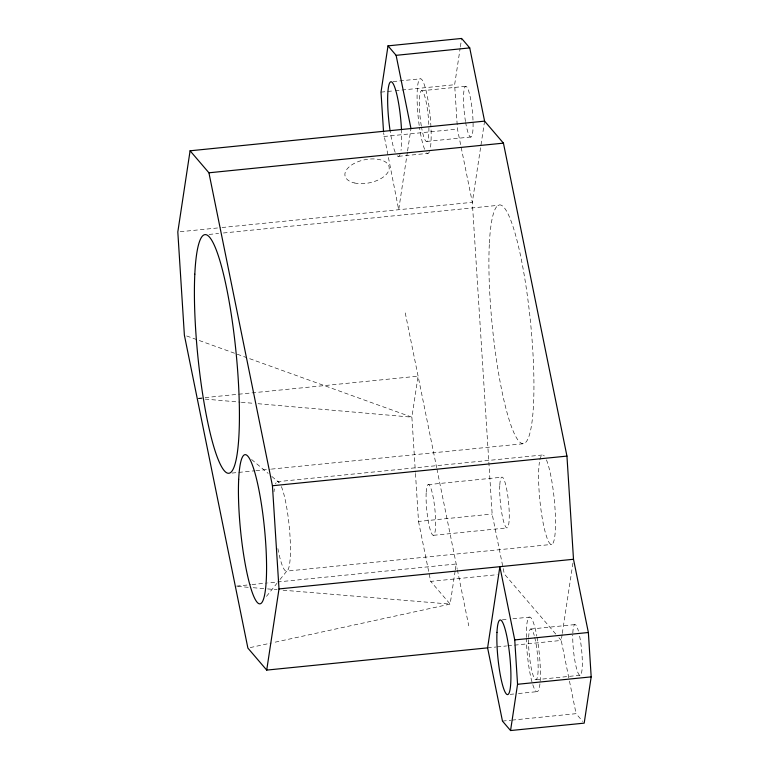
<?xml version="1.0" encoding="UTF-8"?>
<svg xmlns="http://www.w3.org/2000/svg" width="769" height="769" viewBox="0 0 769 769"><rect width="100%" height="100%" fill="white"/><g stroke="black" fill="none" stroke-linecap="round" stroke-linejoin="round"><path stroke-width="0.58" stroke-dasharray="3.85 2.88" d="M407.407 152.079L398.698 209.726L383.616 132.999M407.589 150.907L410.973 128.558M555.766 634.069L504.31 573.972L492.15 514.038L472.32 202.314L457.459 129.086L454.642 84.715L460.198 47.938M460.381 46.755L461.631 38.45M484.595 121.137L472.32 202.314L221.991 227.518M455.133 571.069L450.144 604.107L272.437 642.759M455.315 569.887L456.209 563.985L267.564 582.979M562.12 634.569L561.226 640.442L569.243 679.969M562.293 633.387L573.328 560.447M266.478 596.379L276.984 583.277M279.993 579.528L286.75 571.107L551.806 544.414M250.223 647.585L271.265 643.009M393.065 81.581L420.153 78.851M381.011 92.126L394.074 90.809M395.266 90.694L454.642 84.715M421.422 90.771L465.601 86.32M383.837 136.498L457.459 129.086M426.814 141.429L470.993 136.988M398.64 156.318L428.083 153.348M180.206 231.729L220.799 227.643M209.053 234.439L218.598 233.478M223.366 232.997L498.793 205.265M198.412 398.275L418.096 376.156L411.886 417.173L415.395 472.31M232.046 473.07L254.702 470.791M255.894 470.676L270.207 469.234M271.399 469.109L524.17 443.655M277.234 481.702L542.289 455.017M428.179 484.633L501.801 477.222M415.471 473.502L418.519 521.449L492.15 514.038M433.572 535.301L507.194 527.88M236.525 586.103L250.848 584.661M252.04 584.546L266.372 583.104M418.519 521.449L430.688 581.383L497.187 574.683M502.292 619.862L508.184 619.266M512.894 618.795L529.389 617.132M530.658 629.052L574.827 624.601M487.604 647.863L495.909 647.027M497.101 646.902L506.598 645.95M507.79 645.825L561.226 640.442L558.89 637.712M536.051 679.709L580.22 675.259M510.222 694.359L513.759 694.003M518.469 693.532L537.32 691.629M502.465 721.091L510.77 720.245M511.962 720.13L576.087 713.67L582.719 721.418M237.717 586.43L248.454 587.324M253.232 587.718L266.353 588.814M267.554 588.91L277.1 589.708M283.059 590.198L450.144 604.107L430.688 581.383M198.402 398.505L240.149 402.158M241.341 402.254L253.27 403.302M258.038 403.715L411.886 417.173L247.455 357.883M186.627 335.957L246.32 357.479M251.578 459.497L268.16 473.377M271.841 476.463L279.205 482.634A44.977 7.2 84.3 0 0 275.581 483.826M569.483 681.132L576.087 713.67M405.253 312.906L436.677 467.725M436.907 468.898L457.151 568.656M457.392 569.819L468.763 625.86M546.423 459.852A44.977 7.2 84.3 0 1 555.468 526.678A44.977 7.2 84.3 0 1 544.74 530.216A44.977 7.2 84.3 0 1 539.425 462.159M539.848 459.824A44.977 7.2 84.3 0 1 544.26 455.94M281.367 486.537A44.977 7.2 84.3 0 1 290.249 557.323A44.977 7.2 84.3 0 1 277.869 548.547M274.004 491.814A44.977 7.2 84.3 0 1 274.37 488.853M395.189 152.291A37.479 5.998 84.3 0 1 390.066 130.567M401.466 129.202A37.479 5.998 84.3 0 1 401.024 150.359M400.015 154.55A37.479 5.998 84.3 0 1 396.987 155.549M424.642 149.321A37.479 5.998 84.3 0 1 419.509 127.606M419.211 125.53A37.479 5.998 84.3 0 1 418.567 81.226A37.479 5.998 84.3 0 1 427.852 99.249A37.479 5.998 84.3 0 1 430.467 147.398M429.458 151.58A37.479 5.998 84.3 0 1 426.439 152.579M465.495 121.54A25.492 4.076 84.3 0 1 466.264 86.436A25.492 4.076 84.3 0 1 473.079 126.337A25.492 4.076 84.3 0 1 465.668 122.559M428.9 127.635A25.492 4.076 84.3 0 1 426.555 141.467A25.492 4.076 84.3 0 1 421.489 127.01M421.316 125.991A25.492 4.076 84.3 0 1 421.691 90.742A25.492 4.076 84.3 0 1 428.881 126.645M579.615 636.136A25.492 4.076 84.3 0 1 582.066 669.376A25.492 4.076 84.3 0 1 576.548 668.472A25.492 4.076 84.3 0 1 572.751 635.011M572.818 632.945A25.492 4.076 84.3 0 1 578.423 631.099M534.734 637.414A25.492 4.076 84.3 0 1 538.012 672.327A25.492 4.076 84.3 0 1 532.456 673.211A25.492 4.076 84.3 0 1 528.601 638.405M528.639 637.395A25.492 4.076 84.3 0 1 534.253 635.54M539.944 683.795A37.479 5.998 84.3 0 1 532.446 683.526A37.479 5.998 84.3 0 1 526.332 638.51M526.313 637.424A37.479 5.998 84.3 0 1 529.581 617.084A37.479 5.998 84.3 0 1 536.829 636.165M537.022 637.251A37.479 5.998 84.3 0 1 540.049 682.757M354.413 182.955A22.493 11.775 -11.5 0 0 389.143 169.074A22.493 11.775 -11.5 0 0 357.604 161.865A22.493 11.775 -11.5 0 0 354.413 182.955M489.305 244.532A119.945 19.206 84.3 0 0 518.902 441.195A119.945 19.206 84.3 0 0 526.227 287.654A119.945 19.206 84.3 0 0 489.305 244.532M499.783 485.566A25.492 4.076 84.3 0 0 506.079 527.361A25.492 4.076 84.3 0 0 507.627 494.736A25.492 4.076 84.3 0 0 499.783 485.566M426.161 492.987A25.492 4.076 84.3 0 0 432.447 534.772A25.492 4.076 84.3 0 0 434.004 502.147A25.492 4.076 84.3 0 0 426.161 492.987"/><path stroke-width="1.15" d="M484.595 121.137L190.087 150.791L177.812 231.969L184.377 335.149L247.887 648.094L266.718 670.097L487.604 647.863L499.879 566.686L514.74 639.914L517.556 684.285L510.558 730.55L584.19 723.139L591.188 676.874L588.362 632.503L573.501 559.274L566.945 456.094L503.435 143.14L484.595 121.137L469.734 47.909L461.631 38.45L388.009 45.861L381.011 92.126L383.539 131.826M266.718 670.097L279.003 588.929L272.437 485.748L208.928 172.794L190.087 150.791M388.009 45.861L396.112 55.33L469.734 47.909M208.928 172.794L503.435 143.14M272.437 485.748L566.945 456.094M279.003 588.929L573.501 559.274M514.74 639.914L588.362 632.503M517.556 684.285L591.188 676.874M510.558 730.55L502.465 721.091L487.604 647.863M396.112 55.33L410.973 128.558M390.066 130.567A37.479 5.998 84.3 0 1 390.902 81.774A37.479 5.998 84.3 0 1 401.466 129.202M194.807 274.187A119.945 19.206 84.3 0 0 224.404 470.849A119.945 19.206 84.3 0 0 231.719 317.309A119.945 19.206 84.3 0 0 194.807 274.187M238.678 479.414A74.968 12.006 84.3 0 0 257.182 602.329A74.968 12.006 84.3 0 0 261.758 506.367A74.968 12.006 84.3 0 0 238.678 479.414M496.976 632.368A37.479 5.998 84.3 0 0 506.223 693.821A37.479 5.998 84.3 0 0 508.511 645.845A37.479 5.998 84.3 0 0 496.976 632.368"/></g></svg>
